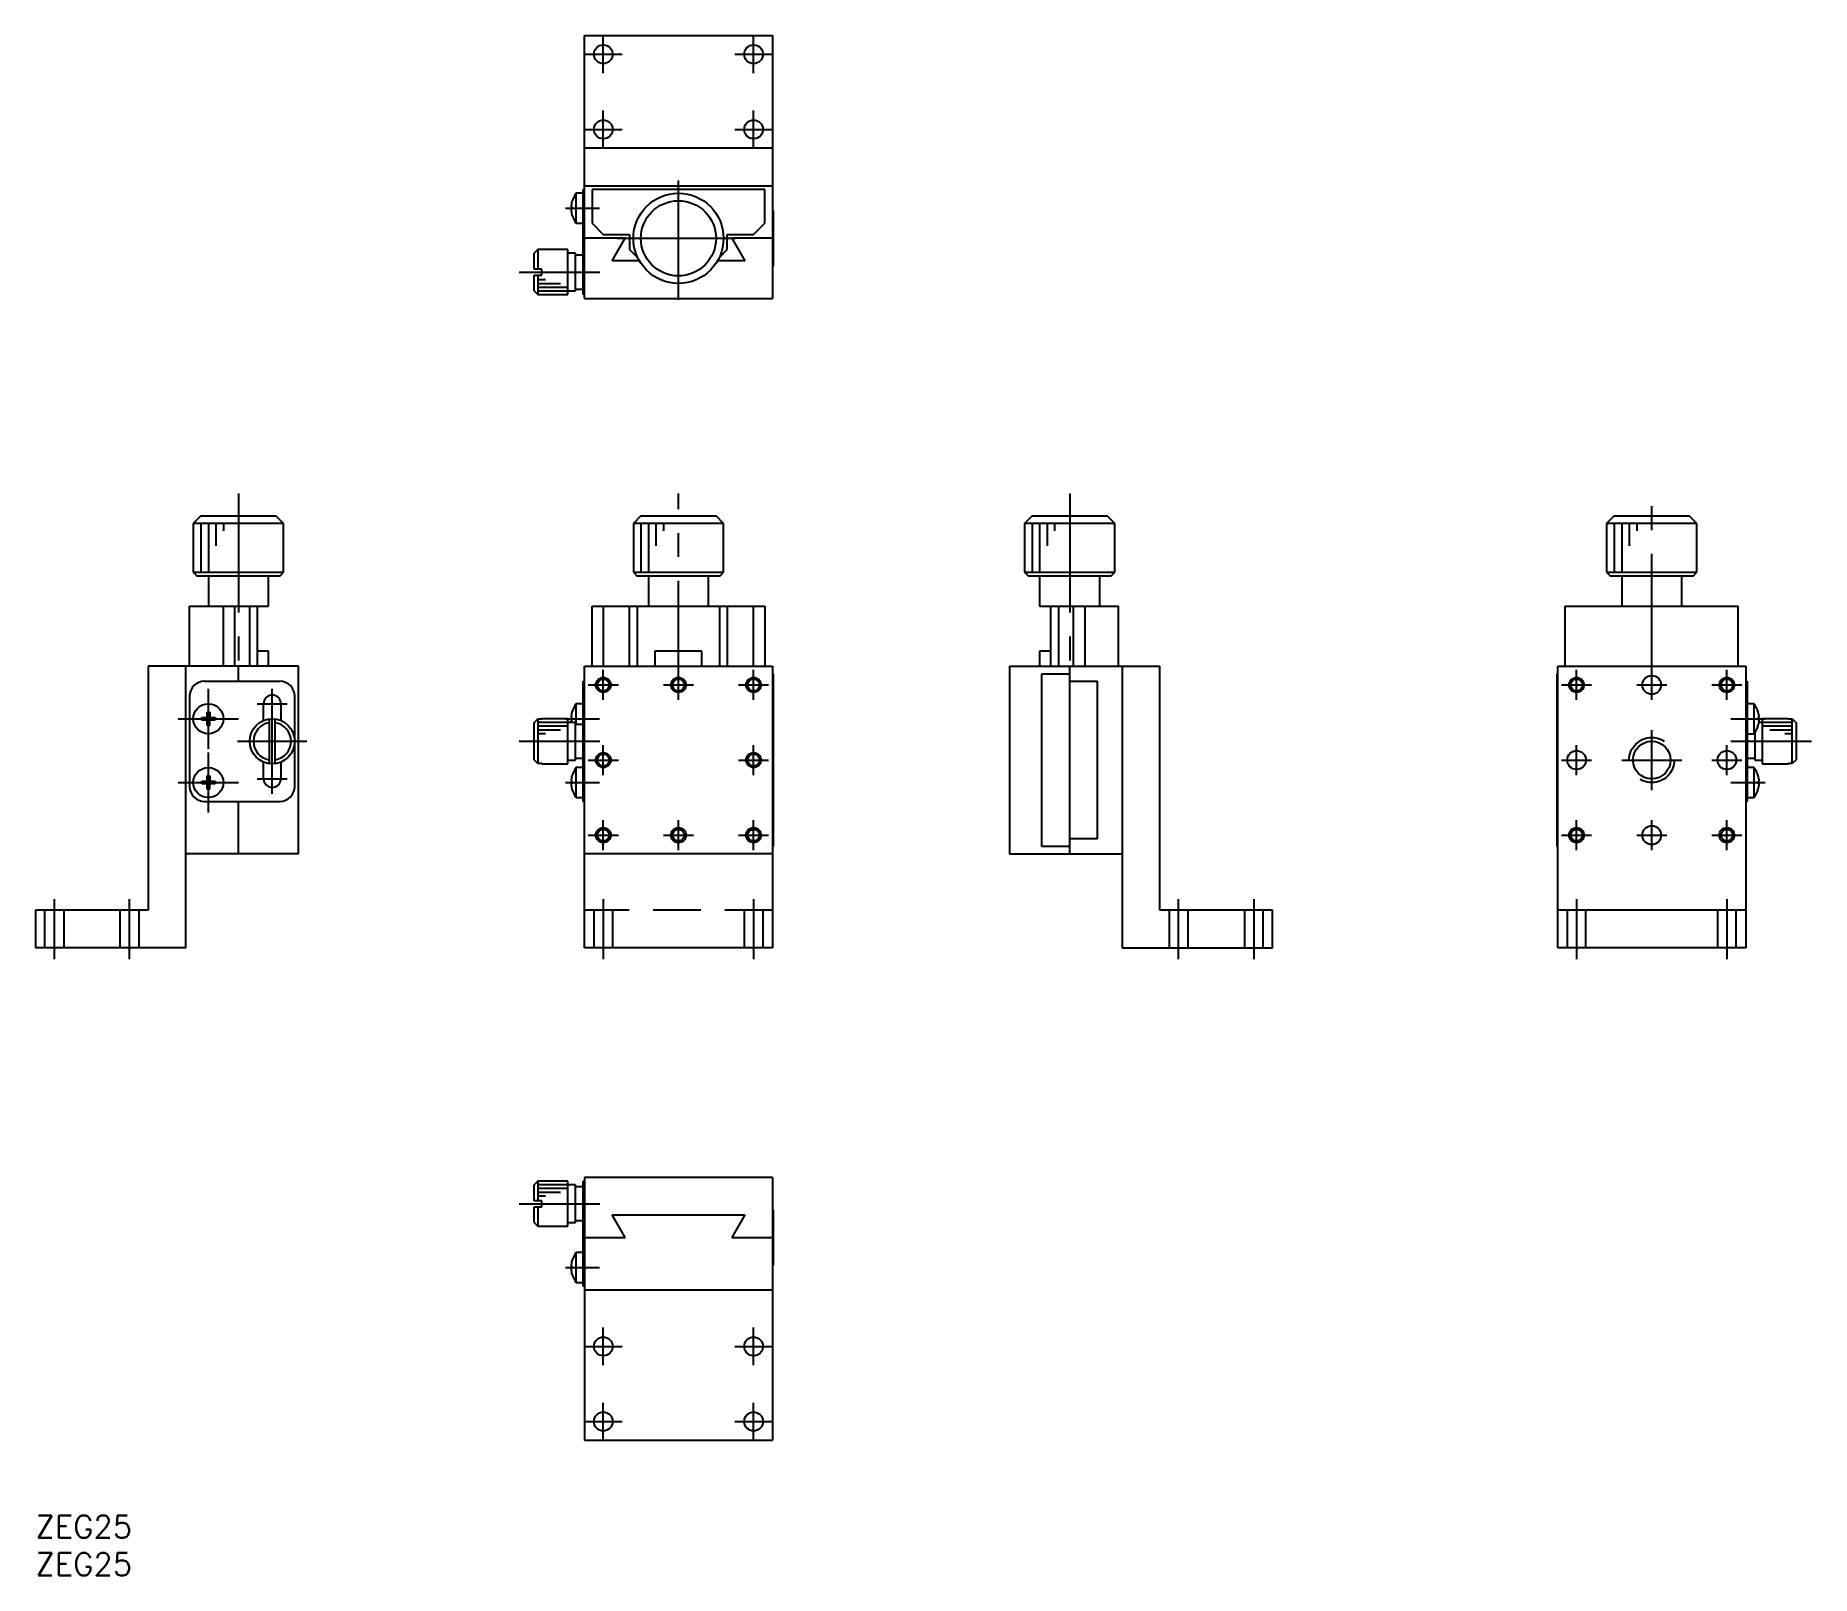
# Model space of a CAD drawing. Extents: x 0 to 236, y -8 to 197.
import ezdxf

# ---------------------------------------------------------------- set-up
doc = ezdxf.new("R2010")
doc.units = 0
doc.header["$LTSCALE"] = 0.5
doc.linetypes.add('CENTER', pattern=[50.8, 31.75, -6.35, 6.35, -6.35])
doc.linetypes.add('DASHED', pattern=[19.05, 12.7, -6.35])
for name, color, linetype in [('MSM_CENTER', 1, 'CENTER'), ('MSM_CONTINUOUS', 7, 'CONTINUOUS'), ('MSM_DASHED', 4, 'DASHED'), ('MSM_NARROW', 5, 'CONTINUOUS'), ('MSM_PART_NUMBER', 7, 'CONTINUOUS')]:
    doc.layers.add(name, color=color, linetype=linetype)
doc.styles.get("Standard").update_dxf_attribs({"font": 'txt.shx', "height": 3, "bigfont": 'bigfont.shx'})

# ---------------------------------------------------------------- blocks, each defined once
blk = doc.blocks.new('*U2')
at = {"layer": 'MSM_PART_NUMBER'}
blk.add_text('ZEG25', height=3, dxfattribs=at).set_placement((0, -3))
blk = doc.blocks.new('*U3')
at = {"layer": 'MSM_PART_NUMBER'}
blk.add_text('ZEG25', height=3, dxfattribs=at).set_placement((0, -8))

msp = doc.modelspace()

# ---------------------------------------------------------------- linework, layer by layer
at = {"layer": 'MSM_CENTER'}
for p, q in [((75.559749, 192.02287), (75.559749, 197.02287)), ((95.559749, 192.02287), (95.559749, 197.02287)), ((73.059749, 194.52287), (78.059749, 194.52287)), ((93.059749, 194.52287), (98.059749, 194.52287)), ((75.559749, 182.02287), (75.559749, 187.02287)), ((95.559749, 182.02287), (95.559749, 187.02287)), ((73.059749, 184.52287), (78.059749, 184.52287)), ((93.059749, 184.52287), (98.059749, 184.52287)), ((85.55975, 161.822871), (85.55975, 178.222871)), ((70.521575, 174.02287), (75.063673, 174.02287)), ((77.35975, 170.022871), (93.75975, 170.022871)), ((64.359749, 165.52287), (75.108245, 165.52287)), ((26.999999, 136.061555), (26.999999, 112.124031)), ((85.55975, 108.561554), (85.55975, 136.061555)), ((137.619501, 136.061555), (137.619501, 112.124031)), ((215.080212, 112.124031), (215.080212, 136.061555)), ((75.55975, 108.561554), (75.55975, 112.561554)), ((95.55975, 108.561554), (95.55975, 112.561554)), ((205.080213, 108.561555), (205.080213, 112.561555)), ((215.080213, 108.561555), (215.080213, 112.561555)), ((225.080213, 108.561555), (225.080213, 112.561555)), ((23, 102.061555), (23, 110.061555)), ((31.5, 96.061555), (31.5, 110.061555)), ((73.55975, 110.561554), (77.55975, 110.561554)), ((83.55975, 110.561554), (87.55975, 110.561554)), ((93.55975, 110.561554), (97.55975, 110.561554)), ((203.080213, 110.561555), (207.080213, 110.561555)), ((213.080213, 110.561555), (217.080213, 110.561555)), ((223.080213, 110.561555), (227.080213, 110.561555)), ((29.5, 108.061555), (33.5, 108.061555)), ((19, 106.061555), (27, 106.061555)), ((70.521575, 106.061555), (75.063673, 106.061555)), ((215.080213, 96.561555), (215.080213, 104.561555)), ((225.621228, 106.061555), (230.163326, 106.061555)), ((26.9, 103.061554), (36.1, 103.061554)), ((64.359749, 103.061554), (75.108245, 103.061554)), ((75.55975, 98.561554), (75.55975, 102.561554)), ((95.55975, 98.561554), (95.55975, 102.561554)), ((205.080213, 98.561555), (205.080213, 102.561555)), ((225.080213, 98.561555), (225.080213, 102.561555)), ((225.587966, 103.061554), (236.336462, 103.061554)), ((23, 93.561555), (23, 101.561555)), ((73.55975, 100.561554), (77.55975, 100.561554)), ((93.55975, 100.561554), (97.55975, 100.561554)), ((203.080213, 100.561555), (207.080213, 100.561555)), ((211.080213, 100.561555), (219.080213, 100.561555)), ((223.080213, 100.561555), (227.080213, 100.561555)), ((19, 97.561555), (27, 97.561555)), ((29.5, 98.061555), (33.5, 98.061555)), ((70.521575, 97.561555), (75.063673, 97.561555)), ((225.621228, 97.561555), (230.163326, 97.561555)), ((75.55975, 88.561554), (75.55975, 92.561554)), ((85.55975, 88.561554), (85.55975, 92.561554)), ((95.55975, 88.561554), (95.55975, 92.561554)), ((205.080213, 88.561555), (205.080213, 92.561555)), ((215.080213, 88.561555), (215.080213, 92.561555)), ((225.080213, 88.561555), (225.080213, 92.561555)), ((73.55975, 90.561554), (77.55975, 90.561554)), ((83.55975, 90.561554), (87.55975, 90.561554)), ((93.55975, 90.561554), (97.55975, 90.561554)), ((203.080213, 90.561555), (207.080213, 90.561555)), ((213.080213, 90.561555), (217.080213, 90.561555)), ((223.080213, 90.561555), (227.080213, 90.561555)), ((2.5, 82.061555), (2.5, 74.061555)), ((12.5, 74.061555), (12.5, 82.061555)), ((75.559749, 82.061555), (75.559749, 74.061555)), ((95.559749, 82.061555), (95.559749, 74.061555)), ((152.1195, 74.061555), (152.1195, 82.061555)), ((162.1195, 82.061555), (162.1195, 74.061555)), ((205.080213, 82.061555), (205.080213, 74.061555)), ((225.080213, 82.061555), (225.080213, 74.061555)), ((64.359749, 41.5), (75.108245, 41.5)), ((70.521575, 33), (75.063673, 33)), ((75.559749, 20), (75.559749, 25)), ((95.559749, 20), (95.559749, 25)), ((73.059749, 22.5), (78.059749, 22.5)), ((93.059749, 22.5), (98.059749, 22.5)), ((75.559749, 10), (75.559749, 15)), ((95.559749, 10), (95.559749, 15)), ((73.059749, 12.5), (78.059749, 12.5)), ((93.059749, 12.5), (98.059749, 12.5))]:
    msp.add_line(p, q, dxfattribs=at)
at = {"layer": 'MSM_CONTINUOUS'}
for p, q in [((73.059749, 197.02287), (98.059749, 197.02287)), ((73.059749, 162.02287), (73.059749, 197.02287)), ((98.059749, 197.02287), (98.059749, 162.02287)), ((98.059749, 182.02287), (73.059749, 182.02287)), ((71.385605, 174.911486), (71.390227, 174.909231)), ((72.859749, 176.02287), (71.96175, 176.02287)), ((71.96175, 172.02287), (71.96175, 176.02287)), ((72.85975, 176.52287), (73.05975, 176.52287)), ((72.85975, 162.52287), (72.85975, 176.52287)), ((73.059749, 177.02287), (98.05975, 177.02287)), ((74.05975, 176.522872), (74.05975, 172.022871)), ((97.05975, 176.522872), (74.05975, 176.522872)), ((97.05975, 172.022871), (97.05975, 176.522872)), ((71.26989, 174.20287), (71.390227, 174.20287)), ((71.390227, 173.84287), (71.26989, 173.84287)), ((71.390227, 173.136508), (71.385605, 173.134254)), ((71.390227, 174.20287), (71.390227, 173.84287)), ((98.05975, 173.72287), (98.20975, 173.72287)), ((98.20975, 166.32287), (98.20975, 173.72287)), ((71.96175, 172.02287), (72.859749, 172.02287)), ((74.05975, 172.022871), (75.55975, 170.522871)), ((75.55975, 170.522871), (79.059751, 170.522871)), ((79.059751, 170.522871), (79.059751, 168.522872)), ((92.059749, 170.522871), (95.55975, 170.522871)), ((92.059749, 168.522872), (92.059749, 170.522871)), ((95.55975, 170.522871), (97.05975, 172.022871)), ((66.859749, 168.52287), (66.359749, 168.02287)), ((66.359749, 165.92287), (66.359749, 168.02287)), ((66.859749, 168.52287), (66.859749, 165.92287)), ((70.859749, 168.52287), (66.859749, 168.52287)), ((70.859749, 162.52287), (70.859749, 168.52287)), ((71.859749, 168.02287), (70.859749, 168.02287)), ((71.859749, 163.02287), (71.859749, 168.02287)), ((78.47862, 170.02287), (73.059749, 170.02287)), ((76.717699, 167.02287), (78.44975, 170.02287)), ((76.746569, 167.02287), (78.47862, 170.02287)), ((79.059751, 168.522872), (80.059751, 167.522872)), ((91.059749, 167.522872), (92.059749, 168.522872)), ((92.640885, 170.02287), (94.372935, 167.02287)), ((98.20975, 170.02287), (92.640885, 170.02287)), ((92.66975, 170.02287), (94.401801, 167.02287)), ((67.359749, 165.92287), (66.359749, 165.92287)), ((67.359749, 165.12287), (67.359749, 165.92287)), ((72.859749, 167.77287), (71.859749, 167.77287)), ((80.363598, 167.02287), (76.717699, 167.02287)), ((80.059751, 167.522872), (80.105394, 167.522872)), ((94.401801, 167.02287), (90.755902, 167.02287)), ((91.014107, 167.522872), (91.059749, 167.522872)), ((98.05975, 166.32287), (98.20975, 166.32287)), ((66.359749, 163.02287), (66.359749, 165.12287)), ((66.359749, 165.12287), (67.359749, 165.12287)), ((66.859749, 165.12287), (66.859749, 162.52287)), ((71.859749, 163.27287), (72.859749, 163.27287)), ((66.359749, 163.02287), (66.859749, 162.52287)), ((66.859749, 162.52287), (70.859749, 162.52287)), ((70.859749, 163.02287), (71.859749, 163.02287)), ((73.05975, 162.52287), (72.85975, 162.52287)), ((73.05975, 162.02287), (98.05975, 162.02287)), ((21.999999, 133.061555), (20.999999, 132.061555)), ((21.999999, 133.061555), (31.999999, 133.061555)), ((32.999999, 132.061555), (31.999999, 133.061555)), ((80.55975, 133.061555), (79.55975, 132.061555)), ((80.55975, 133.061555), (90.55975, 133.061555)), ((91.55975, 132.061555), (90.55975, 133.061555)), ((132.619501, 133.061555), (131.619501, 132.061555)), ((132.619501, 133.061555), (142.619501, 133.061555)), ((143.619501, 132.061555), (142.619501, 133.061555)), ((210.080212, 133.061555), (209.080212, 132.061555)), ((210.080212, 133.061555), (220.080212, 133.061555)), ((221.080212, 132.061555), (220.080212, 133.061555)), ((32.999999, 132.061555), (20.999999, 132.061555)), ((20.999999, 132.061555), (20.999999, 125.561555)), ((32.999999, 125.561555), (32.999999, 132.061555)), ((91.55975, 132.061555), (79.55975, 132.061555)), ((79.55975, 132.061555), (79.55975, 125.561555)), ((91.55975, 125.561555), (91.55975, 132.061555)), ((143.619501, 132.061555), (131.619501, 132.061555)), ((131.619501, 132.061555), (131.619501, 125.561555)), ((143.619501, 125.561555), (143.619501, 132.061555)), ((209.080212, 132.061555), (209.080212, 125.561555)), ((221.080212, 132.061555), (209.080212, 132.061555)), ((221.080212, 125.561555), (221.080212, 132.061555)), ((20.999999, 125.561555), (32.999999, 125.561555)), ((20.999999, 125.561555), (21.499999, 125.061555)), ((32.499999, 125.061555), (32.999999, 125.561555)), ((79.55975, 125.561555), (91.55975, 125.561555)), ((79.55975, 125.561555), (80.05975, 125.061555)), ((91.05975, 125.061555), (91.55975, 125.561555)), ((131.619501, 125.561555), (143.619501, 125.561555)), ((131.619501, 125.561555), (132.119501, 125.061555)), ((143.119501, 125.061555), (143.619501, 125.561555)), ((209.080212, 125.561555), (209.580212, 125.061555)), ((209.080212, 125.561555), (221.080212, 125.561555)), ((220.580212, 125.061555), (221.080212, 125.561555)), ((32.499999, 125.061555), (21.499999, 125.061555)), ((22.999999, 125.061555), (22.999999, 121.061555)), ((30.999999, 121.061555), (30.999999, 125.061555)), ((91.05975, 125.061555), (80.05975, 125.061555)), ((81.55975, 125.061555), (81.55975, 121.061555)), ((89.55975, 121.061555), (89.55975, 125.061555)), ((143.119501, 125.061555), (132.119501, 125.061555)), ((133.619501, 125.061555), (133.619501, 121.061555)), ((141.619501, 121.061555), (141.619501, 125.061555)), ((220.580212, 125.061555), (209.580212, 125.061555)), ((211.080212, 125.061555), (211.080212, 121.061555)), ((219.080212, 121.061555), (219.080212, 125.061555)), ((20.499998, 113.061555), (20.499998, 121.061555)), ((20.499998, 121.061555), (30.999999, 121.061555)), ((24.999999, 113.061555), (24.999999, 121.061555)), ((26.499999, 121.061555), (26.499999, 113.061555)), ((28.499998, 113.061555), (28.499998, 121.061555)), ((29.499998, 121.061555), (29.499998, 113.061555)), ((74.05975, 113.061555), (74.05975, 121.061555)), ((74.05975, 121.061555), (97.05975, 121.061555)), ((75.55975, 121.061555), (75.55975, 113.061555)), ((79.059751, 113.061555), (79.059751, 121.061555)), ((80.059751, 121.061555), (80.059751, 113.061555)), ((91.059749, 113.061555), (91.059749, 121.061555)), ((92.059749, 121.061555), (92.059749, 113.061555)), ((95.55975, 113.061555), (95.55975, 121.061555)), ((97.05975, 121.061555), (97.05975, 113.061555)), ((133.619501, 121.061555), (144.119502, 121.061555)), ((135.119502, 113.061555), (135.119502, 121.061555)), ((136.119502, 121.061555), (136.119502, 113.061555)), ((138.119501, 113.061555), (138.119501, 121.061555)), ((139.619501, 121.061555), (139.619501, 113.061555)), ((144.119502, 113.061555), (144.119502, 121.061555)), ((203.580212, 113.061555), (203.580212, 121.061555)), ((203.580212, 121.061555), (226.580212, 121.061555)), ((226.580212, 113.061555), (226.580212, 121.061555)), ((30.999999, 115.061555), (29.499998, 115.061555)), ((30.999999, 113.061555), (30.999999, 115.061555)), ((82.43725, 115.061555), (82.43725, 113.061555)), ((88.68225, 115.061555), (82.43725, 115.061555)), ((88.68225, 113.061555), (88.68225, 115.061555)), ((135.119502, 115.061555), (133.619501, 115.061555)), ((133.619501, 115.061555), (133.619501, 113.061555)), ((15, 113.061555), (15, 80.561555)), ((35, 113.061555), (15, 113.061555)), ((20, 75.561555), (20, 113.061555)), ((27, 111.061555), (27, 113.061555)), ((35, 88.061554), (35, 113.061554)), ((73.059749, 75.561555), (73.059749, 113.061554)), ((73.05975, 113.061554), (98.05975, 113.061554)), ((98.059752, 113.061554), (98.059749, 75.561555)), ((98.05975, 112.061554), (98.20975, 112.061554)), ((98.20975, 89.061554), (98.20975, 112.061554)), ((129.6195, 113.061555), (149.6195, 113.061555)), ((129.6195, 113.061554), (129.6195, 88.061554)), ((133.9195, 89.061554), (133.9195, 112.061554)), ((133.9195, 112.061554), (137.6195, 112.061554)), ((137.6195, 88.061554), (137.6195, 113.061555)), ((144.6195, 113.061555), (144.6195, 75.561555)), ((149.6195, 80.561555), (149.6195, 113.061555)), ((202.430212, 112.061554), (202.430212, 111.071554)), ((202.580212, 112.061554), (202.430212, 112.061554)), ((202.580213, 113.061555), (227.580213, 113.061555)), ((202.580213, 75.561555), (202.580213, 113.061555)), ((227.580213, 113.061555), (227.580213, 75.561555)), ((20.5, 109.061555), (20.5, 97.061555)), ((22.5, 111.061555), (32.5, 111.061555)), ((34.5, 97.061555), (34.5, 109.061555)), ((72.85975, 111.061555), (73.05975, 111.061555)), ((72.85975, 95.061555), (72.85975, 111.061555)), ((137.6195, 111.061554), (141.3195, 111.061554)), ((141.3195, 90.061554), (141.3195, 111.061554)), ((202.430212, 111.061554), (202.430212, 90.061554)), ((202.580212, 111.061554), (202.430212, 111.061554)), ((227.580212, 111.061555), (227.780212, 111.061555)), ((227.780212, 111.061555), (227.780212, 95.061555)), ((22.82, 106.947916), (23.18, 106.947916)), ((22.82, 106.241555), (22.82, 106.947916)), ((23.18, 106.947916), (23.18, 106.241555)), ((30.35, 105.832384), (30.35, 108.061555)), ((32.65, 108.061555), (32.65, 105.832384)), ((71.385605, 106.950171), (71.390227, 106.947916)), ((72.859749, 108.061555), (71.96175, 108.061555)), ((71.96175, 105.311554), (71.96175, 108.061555)), ((228.678212, 108.061555), (227.780213, 108.061555)), ((228.678212, 108.061555), (228.678212, 104.061555)), ((229.249735, 106.947916), (229.254357, 106.950171)), ((22.113638, 105.881555), (22.113638, 106.241555)), ((22.113638, 106.241555), (22.82, 106.241555)), ((22.82, 105.881555), (22.113638, 105.881555)), ((22.830372, 106.231183), (22.82, 106.241555)), ((22.830372, 105.891927), (22.82, 105.881555)), ((22.82, 105.175194), (22.82, 105.881555)), ((23.18, 105.175194), (22.82, 105.175194)), ((22.830372, 105.891927), (22.830372, 106.231183)), ((22.830372, 106.231183), (23.169628, 106.231183)), ((23.169628, 105.891927), (22.830372, 105.891927)), ((23.169628, 106.231183), (23.18, 106.241555)), ((23.169628, 106.231183), (23.169628, 105.891927)), ((23.169628, 105.891927), (23.18, 105.881555)), ((23.18, 106.241555), (23.886361, 106.241555)), ((23.886361, 105.881555), (23.18, 105.881555)), ((23.18, 105.175194), (23.18, 105.881555)), ((23.886361, 106.241555), (23.886361, 105.881555)), ((31.1, 106.034768), (31.1, 100.08834)), ((31.9, 100.08834), (31.9, 106.034768)), ((66.359749, 105.529347), (66.859749, 106.034768)), ((66.359749, 100.593761), (66.359749, 105.529347)), ((66.859749, 106.034768), (66.859749, 100.08834)), ((66.859749, 106.034768), (67.359749, 106.034768)), ((67.359749, 106.034768), (67.359749, 106.061554)), ((70.859749, 106.061554), (67.359749, 106.061554)), ((70.859749, 100.061554), (70.859749, 106.061554)), ((71.859749, 105.561554), (70.859749, 105.561554)), ((71.26989, 106.241555), (71.390227, 106.241555)), ((71.390227, 105.881555), (71.26989, 105.881555)), ((71.390227, 106.241555), (71.390227, 105.881555)), ((71.859749, 100.561554), (71.859749, 105.561554)), ((72.859749, 105.311554), (71.859749, 105.311554)), ((227.780213, 104.061555), (228.678212, 104.061555)), ((228.780213, 104.196079), (228.780213, 100.561554)), ((229.249735, 105.881555), (229.249735, 106.241555)), ((229.249735, 106.241555), (229.370072, 106.241555)), ((229.370072, 105.881555), (229.249735, 105.881555)), ((229.254357, 105.172939), (229.249735, 105.175194)), ((229.780213, 105.561554), (229.335779, 105.561554)), ((229.780213, 106.061554), (229.780213, 100.061554)), ((233.280213, 106.061554), (229.780213, 106.061554)), ((233.280213, 106.061554), (233.280213, 106.034768)), ((233.280213, 106.034768), (233.780213, 106.034768)), ((233.780213, 100.08834), (233.780213, 106.034768)), ((233.780213, 106.034768), (234.280213, 105.529347)), ((234.280213, 105.529347), (234.280213, 100.593761)), ((30.35, 98.061555), (30.35, 100.290724)), ((32.65, 100.290724), (32.65, 98.061555)), ((66.859749, 100.08834), (66.359749, 100.593761)), ((67.359749, 100.08834), (66.859749, 100.08834)), ((67.359749, 100.061554), (67.359749, 100.08834)), ((67.359749, 100.061554), (70.859749, 100.061554)), ((70.859749, 100.561554), (71.859749, 100.561554)), ((71.859749, 100.811554), (72.859749, 100.811554)), ((72.859749, 99.561555), (71.96175, 99.561555)), ((71.96175, 95.561555), (71.96175, 99.561555)), ((227.780213, 100.811554), (228.780213, 100.811554)), ((228.678212, 99.561555), (227.780213, 99.561555)), ((228.678212, 99.561555), (228.678212, 95.561555)), ((228.780213, 100.561554), (229.780213, 100.561554)), ((229.780213, 100.061554), (233.280213, 100.061554)), ((233.780213, 100.08834), (233.280213, 100.08834)), ((233.280213, 100.08834), (233.280213, 100.061554)), ((234.280213, 100.593761), (233.780213, 100.08834)), ((22.113638, 97.381555), (22.113638, 97.741555)), ((22.113638, 97.741555), (22.82, 97.741555)), ((22.82, 97.381555), (22.113638, 97.381555)), ((22.82, 98.447916), (23.18, 98.447916)), ((22.82, 97.741555), (22.82, 98.447916)), ((22.830372, 97.731183), (22.82, 97.741555)), ((22.830372, 97.391927), (22.82, 97.381555)), ((22.82, 96.675194), (22.82, 97.381555)), ((22.830372, 97.391927), (22.830372, 97.731183)), ((22.830372, 97.731183), (23.169628, 97.731183)), ((23.169628, 97.391927), (22.830372, 97.391927)), ((23.169628, 97.731183), (23.18, 97.741555)), ((23.169628, 97.731183), (23.169628, 97.391927)), ((23.169628, 97.391927), (23.18, 97.381555)), ((23.18, 98.447916), (23.18, 97.741555)), ((23.18, 97.741555), (23.886361, 97.741555)), ((23.886361, 97.381555), (23.18, 97.381555)), ((23.18, 96.675194), (23.18, 97.381555)), ((23.886361, 97.741555), (23.886361, 97.381555)), ((71.26989, 97.741555), (71.390227, 97.741555)), ((71.390227, 97.381555), (71.26989, 97.381555)), ((71.385605, 98.450171), (71.390227, 98.447916)), ((71.390227, 97.741555), (71.390227, 97.381555)), ((229.249735, 98.447916), (229.254357, 98.450171)), ((229.249735, 97.381555), (229.249735, 97.741555)), ((229.249735, 97.741555), (229.370072, 97.741555)), ((229.370072, 97.381555), (229.249735, 97.381555)), ((22.5, 95.061555), (32.5, 95.061555)), ((23.18, 96.675194), (22.82, 96.675194)), ((27, 88.061554), (27, 95.061555)), ((71.390227, 96.675194), (71.385605, 96.672939)), ((71.96175, 95.561555), (72.859749, 95.561555)), ((73.05975, 95.061555), (72.85975, 95.061555)), ((227.780212, 95.061555), (227.580212, 95.061555)), ((227.780213, 95.561555), (228.678212, 95.561555)), ((229.254357, 96.672939), (229.249735, 96.675194)), ((141.3195, 90.061554), (137.6195, 90.061554)), ((202.580212, 90.061554), (202.430212, 90.061554)), ((202.430212, 90.051554), (202.430212, 89.061554)), ((35, 88.061554), (20, 88.061554)), ((98.05975, 88.061554), (73.05975, 88.061554)), ((98.05975, 89.061554), (98.20975, 89.061554)), ((129.6195, 88.061554), (144.6195, 88.061554)), ((137.6195, 89.061554), (133.9195, 89.061554)), ((202.580212, 89.061554), (202.430212, 89.061554)), ((0, 80.561555), (0, 75.561555)), ((15, 80.561555), (0, 80.561555)), ((164.6195, 80.561555), (149.6195, 80.561555)), ((164.6195, 75.561555), (164.6195, 80.561555)), ((227.580213, 80.561555), (202.580213, 80.561555)), ((20, 75.561555), (0, 75.561555)), ((98.059749, 75.561555), (73.059749, 75.561555)), ((144.6195, 75.561555), (164.6195, 75.561555)), ((227.580213, 75.561555), (202.580213, 75.561555)), ((73.059749, 45), (73.059749, 10)), ((98.05975, 45), (73.05975, 45)), ((98.059749, 45), (98.059749, 10)), ((66.859749, 44.5), (66.359749, 44)), ((66.359749, 41.9), (66.359749, 44)), ((66.859749, 44.5), (66.859749, 41.9)), ((70.859749, 44.5), (66.859749, 44.5)), ((70.859749, 38.5), (70.859749, 44.5)), ((71.859749, 44), (70.859749, 44)), ((71.859749, 39), (71.859749, 44)), ((72.859749, 43.75), (71.859749, 43.75)), ((72.85975, 44.5), (73.05975, 44.5)), ((72.85975, 30.5), (72.85975, 44.5)), ((67.359749, 41.9), (66.359749, 41.9)), ((66.359749, 39), (66.359749, 41.1)), ((66.359749, 41.1), (67.359749, 41.1)), ((66.859749, 41.1), (66.859749, 38.5)), ((67.359749, 41.1), (67.359749, 41.9)), ((98.05975, 40.7), (98.20975, 40.7)), ((98.20975, 33.3), (98.20975, 40.7)), ((66.359749, 39), (66.859749, 38.5)), ((66.859749, 38.5), (70.859749, 38.5)), ((70.859749, 39), (71.859749, 39)), ((71.859749, 39.25), (72.859749, 39.25)), ((78.44975, 37), (76.717699, 40)), ((76.717699, 40), (94.401801, 40)), ((78.47862, 37), (76.746569, 40)), ((94.372935, 40), (92.640885, 37)), ((94.401801, 40), (92.66975, 37)), ((73.059749, 37), (78.47862, 37)), ((92.640885, 37), (98.20975, 37)), ((71.26989, 33.18), (71.390227, 33.18)), ((71.385605, 33.888616), (71.390227, 33.886361)), ((71.390227, 33.18), (71.390227, 32.82)), ((71.96175, 31), (71.96175, 35)), ((72.859749, 35), (71.96175, 35)), ((98.05975, 33.3), (98.20975, 33.3)), ((71.390227, 32.82), (71.26989, 32.82)), ((71.390227, 32.113638), (71.385605, 32.111384)), ((71.96175, 31), (72.859749, 31)), ((73.05975, 30.5), (72.85975, 30.5)), ((98.059749, 30), (73.059749, 30)), ((73.059749, 10), (98.059749, 10))]:
    msp.add_line(p, q, dxfattribs=at)
for centre, radius in [((75.559749, 194.52287), 1.25), ((95.559749, 194.52287), 1.25), ((75.559749, 184.52287), 1.25), ((95.559749, 184.52287), 1.25), ((85.55975, 170.022871), 6), ((85.55975, 170.022871), 5), ((75.55975, 110.561554), 0.7835), ((85.55975, 110.561554), 0.7835), ((95.55975, 110.561554), 0.7835), ((205.080213, 110.561555), 0.7835), ((215.080213, 110.561555), 1.25), ((225.080213, 110.561555), 0.7835), ((23, 106.061555), 2), ((31.5, 103.061554), 3), ((205.080213, 100.561555), 1.25), ((215.080213, 100.561555), 2.5), ((225.080213, 100.561555), 1.25), ((23, 97.561555), 2), ((75.55975, 100.561554), 0.7835), ((95.55975, 100.561554), 0.7835), ((75.55975, 90.561554), 0.7835), ((85.55975, 90.561554), 0.7835), ((95.55975, 90.561554), 0.7835), ((205.080213, 90.561555), 0.7835), ((215.080213, 90.561555), 1.25), ((225.080213, 90.561555), 0.7835), ((75.559749, 22.5), 1.25), ((95.559749, 22.5), 1.25), ((75.559749, 12.5), 1.25), ((95.559749, 12.5), 1.25)]:
    msp.add_circle(centre, radius, dxfattribs=at)
for centre, radius, start, end in [((74.459749, 174.02287), 3.194933, 163.893288, 176.770291), ((74.459749, 174.02287), 3.2, 141.317813, 163.877467), ((74.459749, 174.02287), 3.194933, 183.229709, 196.106712), ((74.459749, 174.02287), 3.2, 196.122533, 218.682187), ((22.5, 109.061555), 2, 90, 180), ((31.5, 108.061555), 1.15, 0, 180), ((32.5, 109.061555), 2, 0, 90), ((74.459749, 106.061555), 3.194933, 163.893288, 176.770291), ((74.459749, 106.061555), 3.2, 141.317813, 163.877467), ((226.180213, 106.061555), 3.2, 16.122533, 38.682187), ((226.180213, 106.061555), 3.194933, 3.229709, 16.106712), ((31.5, 103.061554), 2.5, 99.206896, 260.793104), ((31.5, 103.061554), 2.5, 279.206896, 80.793104), ((74.459749, 106.061555), 3.194933, 183.229709, 189.003691), ((226.180213, 106.061555), 3.2, 321.317813, 343.877467), ((226.180213, 106.061555), 3.194933, 343.893288, 356.770291), ((74.459749, 97.561555), 3.2, 141.317813, 163.877467), ((226.180213, 97.561555), 3.2, 16.122533, 38.682187), ((22.5, 97.061555), 2, 180, 270), ((31.5, 98.061555), 1.15, 180, 0), ((32.5, 97.061555), 2, 270, 0), ((74.459749, 97.561555), 3.194933, 163.893288, 176.770291), ((74.459749, 97.561555), 3.194933, 183.229709, 196.106712), ((226.180213, 97.561555), 3.194933, 3.229709, 16.106712), ((226.180213, 97.561555), 3.194933, 343.893288, 356.770291), ((74.459749, 97.561555), 3.2, 196.122533, 218.682187), ((226.180213, 97.561555), 3.2, 321.317813, 343.877467), ((74.459749, 33), 3.194933, 163.893288, 176.770291), ((74.459749, 33), 3.2, 141.317813, 163.877467), ((74.459749, 33), 3.194933, 183.229709, 196.106712), ((74.459749, 33), 3.2, 196.122533, 218.682187)]:
    msp.add_arc(centre, radius, start, end, dxfattribs=at)
at = {"layer": 'MSM_DASHED'}
for p, q in [((1.25, 75.561555), (1.25, 80.561555)), ((3.75, 80.561555), (3.75, 75.561555)), ((11.25, 75.561555), (11.25, 80.561555)), ((13.75, 80.561555), (13.75, 75.561555)), ((98.059749, 80.561555), (73.059749, 80.561555)), ((74.309749, 80.561555), (74.309749, 75.561555)), ((76.809749, 75.561555), (76.809749, 80.561555)), ((94.309749, 80.561555), (94.309749, 75.561555)), ((96.809749, 75.561555), (96.809749, 80.561555)), ((150.8695, 80.561555), (150.8695, 75.561555)), ((153.3695, 75.561555), (153.3695, 80.561555)), ((160.8695, 80.561555), (160.8695, 75.561555)), ((163.3695, 75.561555), (163.3695, 80.561555)), ((203.830213, 80.561555), (203.830213, 75.561555)), ((206.330213, 75.561555), (206.330213, 80.561555)), ((223.830213, 80.561555), (223.830213, 75.561555)), ((226.330213, 75.561555), (226.330213, 80.561555))]:
    msp.add_line(p, q, dxfattribs=at)
msp.add_circle((215.080213, 100.561555), 3, dxfattribs=at)
at = {"layer": 'MSM_NARROW'}
for p, q in [((66.859749, 164.52287), (67.859749, 164.52287)), ((66.859749, 164.02287), (69.859749, 164.02287)), ((66.859749, 163.52287), (70.859749, 163.52287)), ((66.859749, 163.02287), (70.859749, 163.02287)), ((21.999999, 132.061555), (21.999999, 125.561555)), ((22.999999, 132.061555), (22.999999, 125.561555)), ((23.999999, 132.061555), (23.999999, 129.061555)), ((24.999999, 132.061555), (24.999999, 131.061555)), ((80.55975, 132.061555), (80.55975, 125.561555)), ((81.55975, 132.061555), (81.55975, 125.561555)), ((82.55975, 132.061555), (82.55975, 129.061555)), ((83.55975, 132.061555), (83.55975, 131.061555)), ((132.619501, 132.061555), (132.619501, 125.561555)), ((133.619501, 132.061555), (133.619501, 125.561555)), ((134.619501, 132.061555), (134.619501, 129.061555)), ((135.619501, 132.061555), (135.619501, 131.061555)), ((210.080212, 132.061555), (210.080212, 125.561555)), ((211.080212, 132.061555), (211.080212, 125.561555)), ((212.080212, 132.061555), (212.080212, 129.061555)), ((213.080212, 132.061555), (213.080212, 131.061555)), ((70.859749, 105.561554), (66.859749, 105.561554)), ((70.859749, 105.061554), (66.859749, 105.061554)), ((69.859749, 104.561554), (66.859749, 104.561554)), ((67.859749, 104.061554), (66.859749, 104.061554)), ((233.780213, 105.561554), (229.780213, 105.561554)), ((233.780213, 105.061554), (229.780213, 105.061554)), ((233.780213, 104.561554), (230.780213, 104.561554)), ((233.780213, 104.061554), (232.780213, 104.061554)), ((70.859749, 44), (66.859749, 44)), ((70.859749, 43.5), (66.859749, 43.5)), ((69.859749, 43), (66.859749, 43)), ((67.859749, 42.5), (66.859749, 42.5))]:
    msp.add_line(p, q, dxfattribs=at)
for centre in [(75.55975, 110.561554), (85.55975, 110.561554), (95.55975, 110.561554), (205.080213, 110.561555), (225.080213, 110.561555), (75.55975, 100.561554), (95.55975, 100.561554), (75.55975, 90.561554), (85.55975, 90.561554), (95.55975, 90.561554), (205.080213, 90.561555), (225.080213, 90.561555)]:
    msp.add_circle(centre, 1, dxfattribs=at)

# ---------------------------------------------------------------- block references
at = {"layer": 'MSM_CONTINUOUS'}
for name in ['*U2', '*U3']:
    msp.add_blockref(name, (0, 0), dxfattribs=at)

doc.saveas('drawing.dxf')
